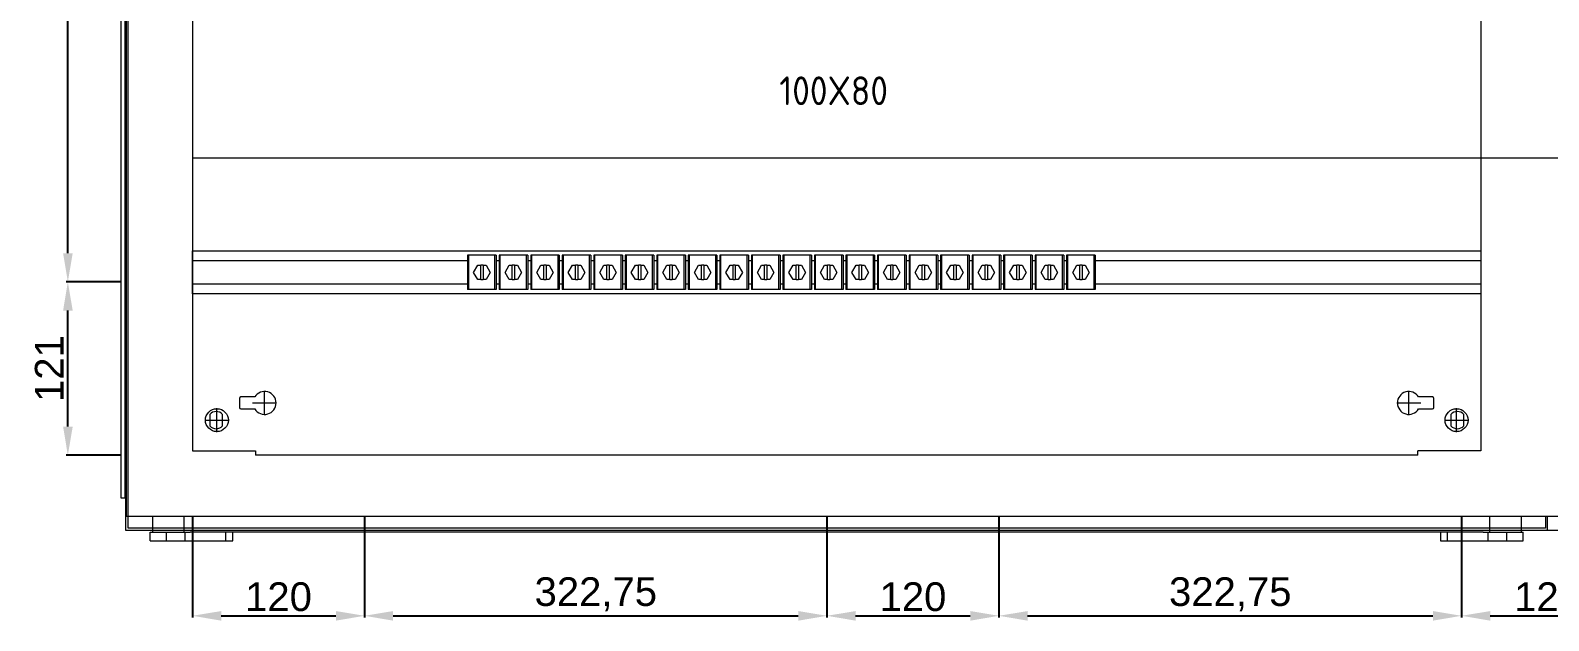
# Model space of a CAD drawing. Header units: millimetres. Extents: x 1880 to 4113, y 771 to 2990.
# Drawn here: x 1880 to 2939, y 771 to 1183 of the extents above; entities that cross this region are included whole.
import ezdxf

# ---------------------------------------------------------------- set-up
doc = ezdxf.new("R2010")
doc.units = ezdxf.units.MM
doc.set_wipeout_variables(frame=1)
doc.layers.add('! NO PLOT !', color=7, linetype='Continuous', true_color=0xff75dd, plot=False)
doc.layers.add('000-PI-Oprema', color=30, linetype='Continuous', lineweight=5)
for name, color, linetype in [('000-PI-ORMAR', 2, 'Continuous'), ('000-PI_TEXT', 7, 'Continuous'), ('002-PI-Kabelska kanalica', 150, 'Continuous'), ('004-PI-DIN Šina', 3, 'Continuous')]:
    doc.layers.add(name, color=color, linetype=linetype)
doc.styles.add('PI0', font='isocpeur.ttf', dxfattribs={"width": 0.9})
doc.styles.get("Standard").update_dxf_attribs({"font": 'arial.ttf'})
doc.dimstyles.new('ISO-25-lb', dxfattribs={"dimtxt": 8, "dimasz": 8, "dimexe": 1.25, "dimexo": 0.625, "dimtad": 1, "dimtxsty": 'Standard', "dimcen": 5, "dimadec": 0, "dimazin": 0, "dimtfac": 1, "dimtmove": 0, "dimatfit": 3, "dimfxl": 1, "dimarcsym": 0})

# ---------------------------------------------------------------- blocks, each defined once
blk = doc.blocks.new('montazna 2000x1000')
at = {"layer": '! NO PLOT !', "color": 0, "linetype": 'ByBlock', "lineweight": 0}
for p, q in [((32.8, 36.7), (32.8, 30.3)), ((43.5, 37.7), (33.8, 37.7)), ((41.9, 33.5), (58.7, 33.5)), ((50.3, 25.1), (50.3, 41.9)), ((840.3, 33.5), (857.1, 33.5)), ((848.7, 25.1), (848.7, 41.9)), ((865.2, 37.7), (855.5, 37.7)), ((866.2, 30.3), (866.2, 36.7)), ((8.6, 21.5), (25.4, 21.5)), ((12, 25.5), (12, 17.5)), ((17, 13.1), (17, 29.9)), ((21, 17.5), (21, 25.5)), ((33.8, 29.3), (43.5, 29.3)), ((855.5, 29.3), (865.2, 29.3)), ((873.6, 21.5), (890.4, 21.5)), ((878, 25.5), (878, 17.5)), ((882, 13.1), (882, 29.9)), ((887, 17.5), (887, 25.5))]:
    blk.add_line(p, q, dxfattribs=at)
for centre in [(17, 21.5), (882, 21.5)]:
    blk.add_circle(centre, 8, dxfattribs=at)
for centre, radius, start, end in [((33.8, 36.7), 1, 90, 180), ((50.3, 33.5), 8, 211.6682, 148.3318), ((848.7, 33.5), 8, 31.6682, 328.3318), ((865.2, 36.7), 1, 0, 90), ((16.5, 21.5), 6, 41.4096, 138.5904), ((33.8, 30.3), 1, 180, 270), ((865.2, 30.3), 1, 270, 0), ((882.5, 21.5), 6, 41.4096, 138.5904), ((16.5, 21.5), 6, 221.4096, 318.5904), ((882.5, 21.5), 6, 221.4096, 318.5904)]:
    blk.add_arc(centre, radius, start, end, dxfattribs=at)
at = {"layer": '000-PI-ORMAR', "color": 0, "linetype": 'ByBlock', "lineweight": 0}
for p, q in [((0, 1890), (0, 0)), ((899, 1890), (899, 0)), ((0, 0), (44, 0)), ((44, 0), (44, -3)), ((899, 0), (855, 0)), ((855, -3), (855, 0)), ((855, -3), (44, -3))]:
    blk.add_line(p, q, dxfattribs=at)
blk = doc.blocks.new('*U19')
at = {"layer": '002-PI-Kabelska kanalica', "color": 0, "linetype": 'ByBlock', "lineweight": 0}
for p, q in [((80, -100), (80, 1791)), ((-20, -100), (80, -100))]:
    blk.add_line(p, q, dxfattribs=at)
blk = doc.blocks.new('*U20')
at = {"layer": '004-PI-DIN Šina', "color": 0, "linetype": 'ByBlock', "lineweight": 0, "ltscale": 0.25}
for p, q in [((0, 15), (899, 15)), ((0, -15), (0, 15)), ((899, 15), (899, -15)), ((899, 8), (0, 8)), ((0, -8), (899, -8)), ((899, -15), (0, -15))]:
    blk.add_line(p, q, dxfattribs=at)
blk = doc.blocks.new('3240252_WCC_14-select__2', base_point=(55.7, 813.9))
at = {"layer": '000-PI-Oprema', "color": 7}
for p, q in [((55.7, 837.9), (55.7, 813.9)), ((56.5, 837.9), (55.7, 837.9)), ((74.8, 837.9), (56.5, 837.9)), ((56.5, 813.9), (56.5, 837.9)), ((75.7, 837.9), (74.8, 837.9)), ((74.8, 813.9), (74.8, 837.9)), ((75.7, 837.9), (75.7, 813.9)), ((59.9, 825.9), (62.8, 830.9)), ((62.8, 830.9), (64.9, 830.9)), ((64.9, 820.9), (64.9, 830.9)), ((66.5, 830.9), (64.9, 830.9)), ((66.5, 830.9), (68.6, 830.9)), ((66.5, 830.9), (66.5, 820.9)), ((68.6, 830.9), (71.4, 825.9)), ((62.8, 820.9), (59.9, 825.9)), ((64.9, 820.9), (62.8, 820.9)), ((64.9, 820.9), (66.5, 820.9)), ((68.6, 820.9), (66.5, 820.9)), ((71.4, 825.9), (68.6, 820.9)), ((56.5, 813.9), (55.7, 813.9)), ((74.8, 813.9), (56.5, 813.9)), ((75.7, 813.9), (74.8, 813.9))]:
    blk.add_line(p, q, dxfattribs=at)
blk = doc.blocks.new('Drfsicht1', base_point=(65.7, 825.9))
at = {"color": 0, "linetype": 'ByBlock', "lineweight": 0}
blk.add_wipeout([(55.7, 837.9), (75.7, 837.9), (75.7, 813.9), (55.7, 813.9)], dxfattribs=at).dxf.layer = '000-PI-Oprema'
at = {"layer": '000-PI-Oprema', "color": 0, "linetype": 'ByBlock', "lineweight": 0}
blk.add_blockref('3240252_WCC_14-select__2', (55.7, 813.9), dxfattribs=at)
blk = doc.blocks.new('Uvodnica_ WCC14')
at = {"layer": '000-PI-Oprema', "color": 7}
blk.add_blockref('Drfsicht1', (0, 0), dxfattribs=at)
blk = doc.blocks.new('*D24')
at = {"layer": '000-PI-ORMAR', "color": 0, "linetype": 'ByBlock', "lineweight": -2, "transparency": 16777216}
for p, q in [((2113.2, 843.1), (2113.2, 772.8)), ((2435.9, 843.1), (2435.9, 772.8)), ((2133.2, 774.1), (2415.9, 774.1))]:
    blk.add_line(p, q, dxfattribs=at)
at = {"layer": '000-PI-ORMAR', "color": 0, "linetype": 'ByBlock', "transparency": 16777216}
for points in [[(2133.2, 777.4), (2133.2, 770.7), (2113.2, 774.1)], [(2415.9, 777.4), (2415.9, 770.7), (2435.9, 774.1)]]:
    blk.add_solid(points, dxfattribs=at)
at = {"layer": 'Defpoints', "color": 0, "linetype": 'ByBlock', "transparency": 16777216}
for p in [(2113.2, 843.7), (2435.9, 843.7), (2435.9, 774.1)]:
    blk.add_point(p, dxfattribs=at)
at = {"layer": '000-PI-ORMAR', "color": 0, "linetype": 'ByBlock', "lineweight": 0, "transparency": 16777216, "insert": (2274.6, 789.1), "char_height": 20, "attachment_point": 5}
blk.add_mtext('322,75', dxfattribs=at)
blk = doc.blocks.new('*D25')
at = {"layer": '000-PI_TEXT', "color": 0, "linetype": 'ByBlock', "lineweight": -2, "ltscale": 0.25, "transparency": 16777216}
for p, q in [((2435.9, 843.1), (2435.9, 772.8)), ((2555.9, 843.1), (2555.9, 772.8)), ((2455.9, 774.1), (2535.9, 774.1))]:
    blk.add_line(p, q, dxfattribs=at)
at = {"layer": '000-PI_TEXT', "color": 0, "linetype": 'ByBlock', "ltscale": 0.25, "transparency": 16777216}
for points in [[(2455.9, 777.4), (2455.9, 770.7), (2435.9, 774.1)], [(2535.9, 777.4), (2535.9, 770.7), (2555.9, 774.1)]]:
    blk.add_solid(points, dxfattribs=at)
at = {"layer": 'Defpoints', "color": 0, "linetype": 'ByBlock', "ltscale": 0.25, "transparency": 16777216}
for p in [(2435.9, 843.7), (2555.9, 843.7), (2555.9, 774.1)]:
    blk.add_point(p, dxfattribs=at)
at = {"layer": '000-PI_TEXT', "color": 0, "linetype": 'ByBlock', "lineweight": 0, "ltscale": 0.25, "transparency": 16777216, "insert": (2495.9, 787.3), "char_height": 20, "attachment_point": 5}
blk.add_mtext('120', dxfattribs=at)
blk = doc.blocks.new('*D26')
at = {"layer": '000-PI-ORMAR', "color": 0, "linetype": 'ByBlock', "lineweight": -2, "transparency": 16777216}
for p, q in [((2555.9, 843.1), (2555.9, 772.8)), ((2878.7, 843.1), (2878.7, 772.8)), ((2575.9, 774.1), (2858.7, 774.1))]:
    blk.add_line(p, q, dxfattribs=at)
at = {"layer": '000-PI-ORMAR', "color": 0, "linetype": 'ByBlock', "transparency": 16777216}
for points in [[(2575.9, 777.4), (2575.9, 770.7), (2555.9, 774.1)], [(2858.7, 777.4), (2858.7, 770.7), (2878.7, 774.1)]]:
    blk.add_solid(points, dxfattribs=at)
at = {"layer": 'Defpoints', "color": 0, "linetype": 'ByBlock', "transparency": 16777216}
for p in [(2555.9, 843.7), (2878.7, 843.7), (2878.7, 774.1)]:
    blk.add_point(p, dxfattribs=at)
at = {"layer": '000-PI-ORMAR', "color": 0, "linetype": 'ByBlock', "lineweight": 0, "transparency": 16777216, "insert": (2717.3, 789.1), "char_height": 20, "attachment_point": 5}
blk.add_mtext('322,75', dxfattribs=at)
blk = doc.blocks.new('*D27')
at = {"layer": '000-PI-ORMAR', "color": 0, "linetype": 'ByBlock', "lineweight": -2, "transparency": 16777216}
for p, q in [((2878.7, 843.1), (2878.7, 772.8)), ((2998.7, 843.1), (2998.7, 772.8)), ((2898.7, 774.1), (2978.7, 774.1))]:
    blk.add_line(p, q, dxfattribs=at)
at = {"layer": '000-PI-ORMAR', "color": 0, "linetype": 'ByBlock', "transparency": 16777216}
for points in [[(2898.7, 777.4), (2898.7, 770.7), (2878.7, 774.1)], [(2978.7, 777.4), (2978.7, 770.7), (2998.7, 774.1)]]:
    blk.add_solid(points, dxfattribs=at)
at = {"layer": 'Defpoints', "color": 0, "linetype": 'ByBlock', "transparency": 16777216}
for p in [(2878.7, 843.7), (2998.7, 843.7), (2998.7, 774.1)]:
    blk.add_point(p, dxfattribs=at)
at = {"layer": '000-PI-ORMAR', "color": 0, "linetype": 'ByBlock', "lineweight": 0, "transparency": 16777216, "insert": (2938.7, 787.3), "char_height": 20, "attachment_point": 5}
blk.add_mtext('120', dxfattribs=at)
blk = doc.blocks.new('*D22')
at = {"layer": '000-PI_TEXT', "color": 0, "linetype": 'ByBlock', "lineweight": -2, "ltscale": 0.25, "transparency": 16777216}
for p, q in [((1942.6, 1007.1), (1905, 1007.1)), ((1906.2, 906.1), (1906.2, 987.1)), ((1942.6, 886.1), (1905, 886.1))]:
    blk.add_line(p, q, dxfattribs=at)
at = {"layer": '000-PI_TEXT', "color": 0, "linetype": 'ByBlock', "ltscale": 0.25, "transparency": 16777216}
for points in [[(1902.9, 987.1), (1909.6, 987.1), (1906.2, 1007.1)], [(1902.9, 906.1), (1909.6, 906.1), (1906.2, 886.1)]]:
    blk.add_solid(points, dxfattribs=at)
at = {"layer": 'Defpoints', "color": 0, "linetype": 'ByBlock', "ltscale": 0.25, "transparency": 16777216}
for p in [(1906.2, 1007.1), (1943.2, 1007.1), (1943.2, 886.1)]:
    blk.add_point(p, dxfattribs=at)
at = {"layer": '000-PI_TEXT', "color": 0, "linetype": 'ByBlock', "lineweight": 0, "ltscale": 0.25, "transparency": 16777216, "insert": (1893.2, 946.6), "char_height": 20, "attachment_point": 5, "rotation": 90}
blk.add_mtext('121', dxfattribs=at)
blk = doc.blocks.new('*D23')
at = {"layer": '000-PI_TEXT', "color": 0, "linetype": 'ByBlock', "lineweight": -2, "ltscale": 0.25, "transparency": 16777216}
for p, q in [((1942.6, 2779.1), (1905, 2779.1)), ((1906.2, 1027.1), (1906.2, 2759.1)), ((1942.6, 1007.1), (1905, 1007.1))]:
    blk.add_line(p, q, dxfattribs=at)
at = {"layer": '000-PI_TEXT', "color": 0, "linetype": 'ByBlock', "ltscale": 0.25, "transparency": 16777216}
for points in [[(1902.9, 2759.1), (1909.6, 2759.1), (1906.2, 2779.1)], [(1902.9, 1027.1), (1909.6, 1027.1), (1906.2, 1007.1)]]:
    blk.add_solid(points, dxfattribs=at)
at = {"layer": 'Defpoints', "color": 0, "linetype": 'ByBlock', "ltscale": 0.25, "transparency": 16777216}
for p in [(1906.2, 2779.1), (1943.2, 2779.1), (1943.2, 1007.1)]:
    blk.add_point(p, dxfattribs=at)
at = {"layer": '000-PI_TEXT', "color": 0, "linetype": 'ByBlock', "lineweight": 0, "ltscale": 0.25, "transparency": 16777216, "insert": (1893.2, 1893.1), "char_height": 20, "attachment_point": 5, "rotation": 90}
blk.add_mtext('1772', dxfattribs=at)
blk = doc.blocks.new('*D21')
at = {"layer": '000-PI_TEXT', "color": 0, "linetype": 'ByBlock', "lineweight": -2, "ltscale": 0.25, "transparency": 16777216}
for p, q in [((1993.2, 843.1), (1993.2, 772.8)), ((2113.2, 843.1), (2113.2, 772.8)), ((2013.2, 774.1), (2093.2, 774.1))]:
    blk.add_line(p, q, dxfattribs=at)
at = {"layer": '000-PI_TEXT', "color": 0, "linetype": 'ByBlock', "ltscale": 0.25, "transparency": 16777216}
for points in [[(2013.2, 777.4), (2013.2, 770.7), (1993.2, 774.1)], [(2093.2, 777.4), (2093.2, 770.7), (2113.2, 774.1)]]:
    blk.add_solid(points, dxfattribs=at)
at = {"layer": 'Defpoints', "color": 0, "linetype": 'ByBlock', "ltscale": 0.25, "transparency": 16777216}
for p in [(1993.2, 843.7), (2113.2, 843.7), (2113.2, 774.1)]:
    blk.add_point(p, dxfattribs=at)
at = {"layer": '000-PI_TEXT', "color": 0, "linetype": 'ByBlock', "lineweight": 0, "ltscale": 0.25, "transparency": 16777216, "insert": (2053.2, 787.3), "char_height": 20, "attachment_point": 5}
blk.add_mtext('120', dxfattribs=at)

msp = doc.modelspace()

# ---------------------------------------------------------------- linework, layer by layer
at = {"layer": '000-PI-ORMAR', "color": 0, "linetype": 'ByBlock', "lineweight": 0}
for p, q in [((1946.885, 2828.22), (1946.885, 843.72)), ((1948.197, 843.72), (1948.197, 2828.22)), ((1943.197, 2807.521), (1943.197, 856.521)), ((1945.916, 2807.521), (1945.916, 856.521)), ((1946.697, 856.72), (1946.697, 2807.582)), ((1943.197, 856.521), (1946.885, 856.521)), ((1946.697, 833.72), (1946.697, 856.72)), ((1946.885, 843.72), (2442.965, 843.72)), ((1948.197, 835.22), (1948.197, 843.72)), ((1965.197, 843.521), (1965.197, 832.521)), ((1987.197, 843.521), (1987.197, 832.521)), ((2442.965, 843.72), (2938.697, 843.72)), ((2898.197, 843.521), (2898.197, 832.521)), ((2920.197, 843.521), (2920.197, 832.521)), ((2937.197, 843.72), (2937.197, 835.22)), ((2938.697, 843.72), (3434.965, 843.72)), ((2938.697, 833.72), (2938.697, 843.72)), ((1965.197, 833.72), (1946.697, 833.72)), ((1965.197, 835.22), (1948.197, 835.22)), ((1963.735, 832.521), (1965.197, 832.521)), ((1963.735, 826.521), (1963.735, 832.521)), ((1963.735, 826.521), (2021.387, 826.521)), ((2920.197, 835.22), (1965.197, 835.22)), ((2920.197, 833.72), (1965.197, 833.72)), ((1965.197, 832.521), (1969.455, 832.521)), ((1969.455, 832.521), (1991.566, 832.521)), ((1975.005, 826.521), (1975.005, 832.521)), ((2898.197, 835.24), (1987.197, 835.24)), ((1988.131, 826.521), (1988.131, 832.521)), ((2893.828, 832.521), (1991.566, 832.521)), ((2016.423, 826.521), (2016.423, 832.521)), ((2021.387, 826.521), (2021.387, 832.521)), ((2864.007, 832.521), (2864.007, 826.521)), ((2864.007, 826.521), (2921.658, 826.521)), ((2868.971, 826.521), (2868.971, 832.521)), ((2893.828, 832.521), (2915.939, 832.521)), ((2897.263, 826.521), (2897.263, 832.521)), ((2910.389, 826.521), (2910.389, 832.521)), ((2915.939, 832.521), (2920.197, 832.521)), ((2937.197, 835.22), (2920.197, 835.22)), ((2938.697, 833.72), (2920.197, 833.72)), ((2920.197, 832.521), (2921.658, 832.521)), ((2921.658, 826.521), (2921.658, 832.521)), ((2957.197, 833.72), (2938.697, 833.72))]:
    msp.add_line(p, q, dxfattribs=at)

# ---------------------------------------------------------------- block references
at = {"color": 0, "linetype": 'ByBlock', "lineweight": 0}
msp.add_blockref('montazna 2000x1000', (1993.197, 889.12), dxfattribs=at)
at = {"layer": '000-PI-Oprema', "color": 0, "linetype": 'ByBlock', "lineweight": 0}
msp.add_blockref('*U20', (1993.197, 1013.72), dxfattribs=at)
at = {"layer": '002-PI-Kabelska kanalica', "color": 0, "linetype": 'ByBlock', "lineweight": 0, "rotation": 270}
msp.add_blockref('*U19', (2093.197, 1173.72), dxfattribs=at)

# ---------------------------------------------------------------- texts
at = {"layer": '000-PI_TEXT', "color": 0, "linetype": 'ByBlock', "lineweight": 0, "insert": (2440.562, 1140.498), "char_height": 20, "width": 16.78721, "attachment_point": 5, "style": 'PI0'}
msp.add_mtext('100X{\\fISOCPEUR|b0|i0|c238|p34;8}0', dxfattribs=at)

# ---------------------------------------------------------------- dimensions: what is measured, and where the dimension line sits
at = {"layer": '000-PI-ORMAR', "color": 0, "linetype": 'ByBlock', "lineweight": 0}
for base, p1, p2, picture, middle in [((2435.947, 774.052), (2113.197, 843.72), (2435.947, 843.72), '*D24', (2274.572, 774.052)), ((2878.697, 774.052), (2555.947, 843.72), (2878.697, 843.72), '*D26', (2717.322, 774.052)), ((2998.697, 774.052), (2878.697, 843.72), (2998.697, 843.72), '*D27', (2938.697, 774.052))]:
    dim = msp.add_linear_dim(base=base, p1=p1, p2=p2, dimstyle='ISO-25-lb', override={"dimtxt": 20, "dimasz": 20, "dimgap": 3}, dxfattribs=at)
    dim.commit()
    dim.dimension.update_dxf_attribs({"geometry": picture, "text_midpoint": middle, "dimtype": 160})
at = {"layer": '000-PI_TEXT', "color": 0, "linetype": 'ByBlock', "lineweight": 0, "ltscale": 0.25}
for base, p1, p2, picture, middle in [((1906.218, 2779.12), (1943.197, 1007.12), (1943.197, 2779.12), '*D23', (1893.177, 1893.12)), ((1906.218, 1007.12), (1943.197, 886.12), (1943.197, 1007.12), '*D22', (1893.177, 946.62))]:
    dim = msp.add_linear_dim(base=base, p1=p1, p2=p2, angle=90, dimstyle='ISO-25-lb', override={"dimtxt": 20, "dimasz": 20, "dimgap": 3}, dxfattribs=at)
    dim.commit()
    dim.dimension.update_dxf_attribs({"geometry": picture, "text_midpoint": middle})
for base, p1, p2, picture, middle in [((2113.197, 774.052), (1993.197, 843.72), (2113.197, 843.72), '*D21', (2053.197, 774.052)), ((2555.947, 774.052), (2435.947, 843.72), (2555.947, 843.72), '*D25', (2495.947, 774.052))]:
    dim = msp.add_linear_dim(base=base, p1=p1, p2=p2, dimstyle='ISO-25-lb', override={"dimtxt": 20, "dimasz": 20, "dimgap": 3}, dxfattribs=at)
    dim.commit()
    dim.dimension.update_dxf_attribs({"geometry": picture, "text_midpoint": middle, "dimtype": 160})

# ---------------------------------------------------------------- next in the draw order: block references
at = {"layer": '000-PI-Oprema', "color": 0, "linetype": 'ByBlock', "lineweight": 0}
msp.add_blockref('Drfsicht1', (2613.146, 1013.72), dxfattribs=at)

# ---------------------------------------------------------------- next in the draw order: block references
msp.add_blockref('Drfsicht1', (2591.146, 1013.72), dxfattribs=at)

# ---------------------------------------------------------------- next in the draw order: block references
msp.add_blockref('Drfsicht1', (2569.146, 1013.72), dxfattribs=at)

# ---------------------------------------------------------------- next in the draw order: block references
msp.add_blockref('Drfsicht1', (2547.146, 1013.72), dxfattribs=at)

# ---------------------------------------------------------------- next in the draw order: block references
msp.add_blockref('Drfsicht1', (2525.146, 1013.72), dxfattribs=at)

# ---------------------------------------------------------------- next in the draw order: block references
msp.add_blockref('Drfsicht1', (2503.146, 1013.72), dxfattribs=at)

# ---------------------------------------------------------------- next in the draw order: block references
msp.add_blockref('Drfsicht1', (2481.146, 1013.72), dxfattribs=at)

# ---------------------------------------------------------------- next in the draw order: block references
msp.add_blockref('Drfsicht1', (2459.146, 1013.72), dxfattribs=at)

# ---------------------------------------------------------------- next in the draw order: block references
msp.add_blockref('Drfsicht1', (2437.146, 1013.72), dxfattribs=at)

# ---------------------------------------------------------------- next in the draw order: block references
msp.add_blockref('Drfsicht1', (2415.146, 1013.72), dxfattribs=at)

# ---------------------------------------------------------------- next in the draw order: block references
msp.add_blockref('Drfsicht1', (2393.146, 1013.72), dxfattribs=at)

# ---------------------------------------------------------------- next in the draw order: block references
msp.add_blockref('Drfsicht1', (2371.146, 1013.72), dxfattribs=at)

# ---------------------------------------------------------------- next in the draw order: block references
msp.add_blockref('Drfsicht1', (2349.146, 1013.72), dxfattribs=at)

# ---------------------------------------------------------------- next in the draw order: block references
msp.add_blockref('Drfsicht1', (2327.146, 1013.72), dxfattribs=at)

# ---------------------------------------------------------------- next in the draw order: block references
msp.add_blockref('Drfsicht1', (2305.146, 1013.72), dxfattribs=at)

# ---------------------------------------------------------------- next in the draw order: block references
msp.add_blockref('Drfsicht1', (2283.146, 1013.72), dxfattribs=at)

# ---------------------------------------------------------------- next in the draw order: block references
msp.add_blockref('Drfsicht1', (2261.146, 1013.72), dxfattribs=at)

# ---------------------------------------------------------------- next in the draw order: block references
msp.add_blockref('Drfsicht1', (2239.146, 1013.72), dxfattribs=at)

# ---------------------------------------------------------------- next in the draw order: block references
msp.add_blockref('Drfsicht1', (2217.146, 1013.72), dxfattribs=at)

# ---------------------------------------------------------------- next in the draw order: block references
msp.add_blockref('Uvodnica_ WCC14', (2195.146, 1013.72), dxfattribs=at)

doc.saveas('drawing.dxf')
